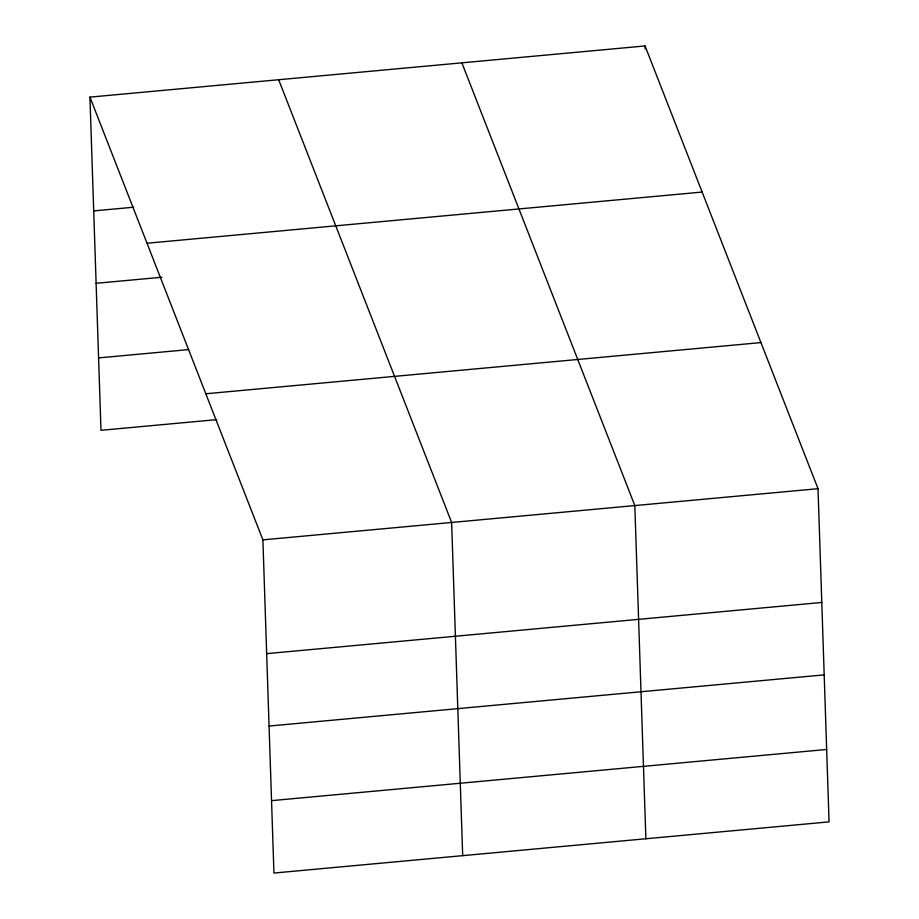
<?xml version="1.0" encoding="UTF-8"?>
<svg xmlns="http://www.w3.org/2000/svg" width="919" height="919" viewBox="0 0 919 919"><rect width="100%" height="100%" fill="white"/><g stroke="black" fill="none" stroke-linecap="round" stroke-linejoin="round"><path stroke-width="1.38" d="M89.936 97.127L645.058 45.95L818.013 488.69L829.064 821.873L273.942 873.05L262.891 539.867L89.936 97.127L100.987 430.31L216.804 419.627M93.704 210.899L133.737 207.212M147.006 243.236L702.139 192.06M96.104 283.305L161.882 277.239M98.586 357.905L188.659 349.599M205.81 393.769L760.943 342.592M262.891 539.867L818.013 488.69M266.659 653.65L821.793 602.462M269.072 726.044L824.194 674.868M271.542 800.644L826.663 749.467M461.866 62.837L634.822 505.576L645.873 838.76M278.675 79.723L451.631 522.474L462.682 855.646M645.058 45.95L645.149 48.799"/></g></svg>
